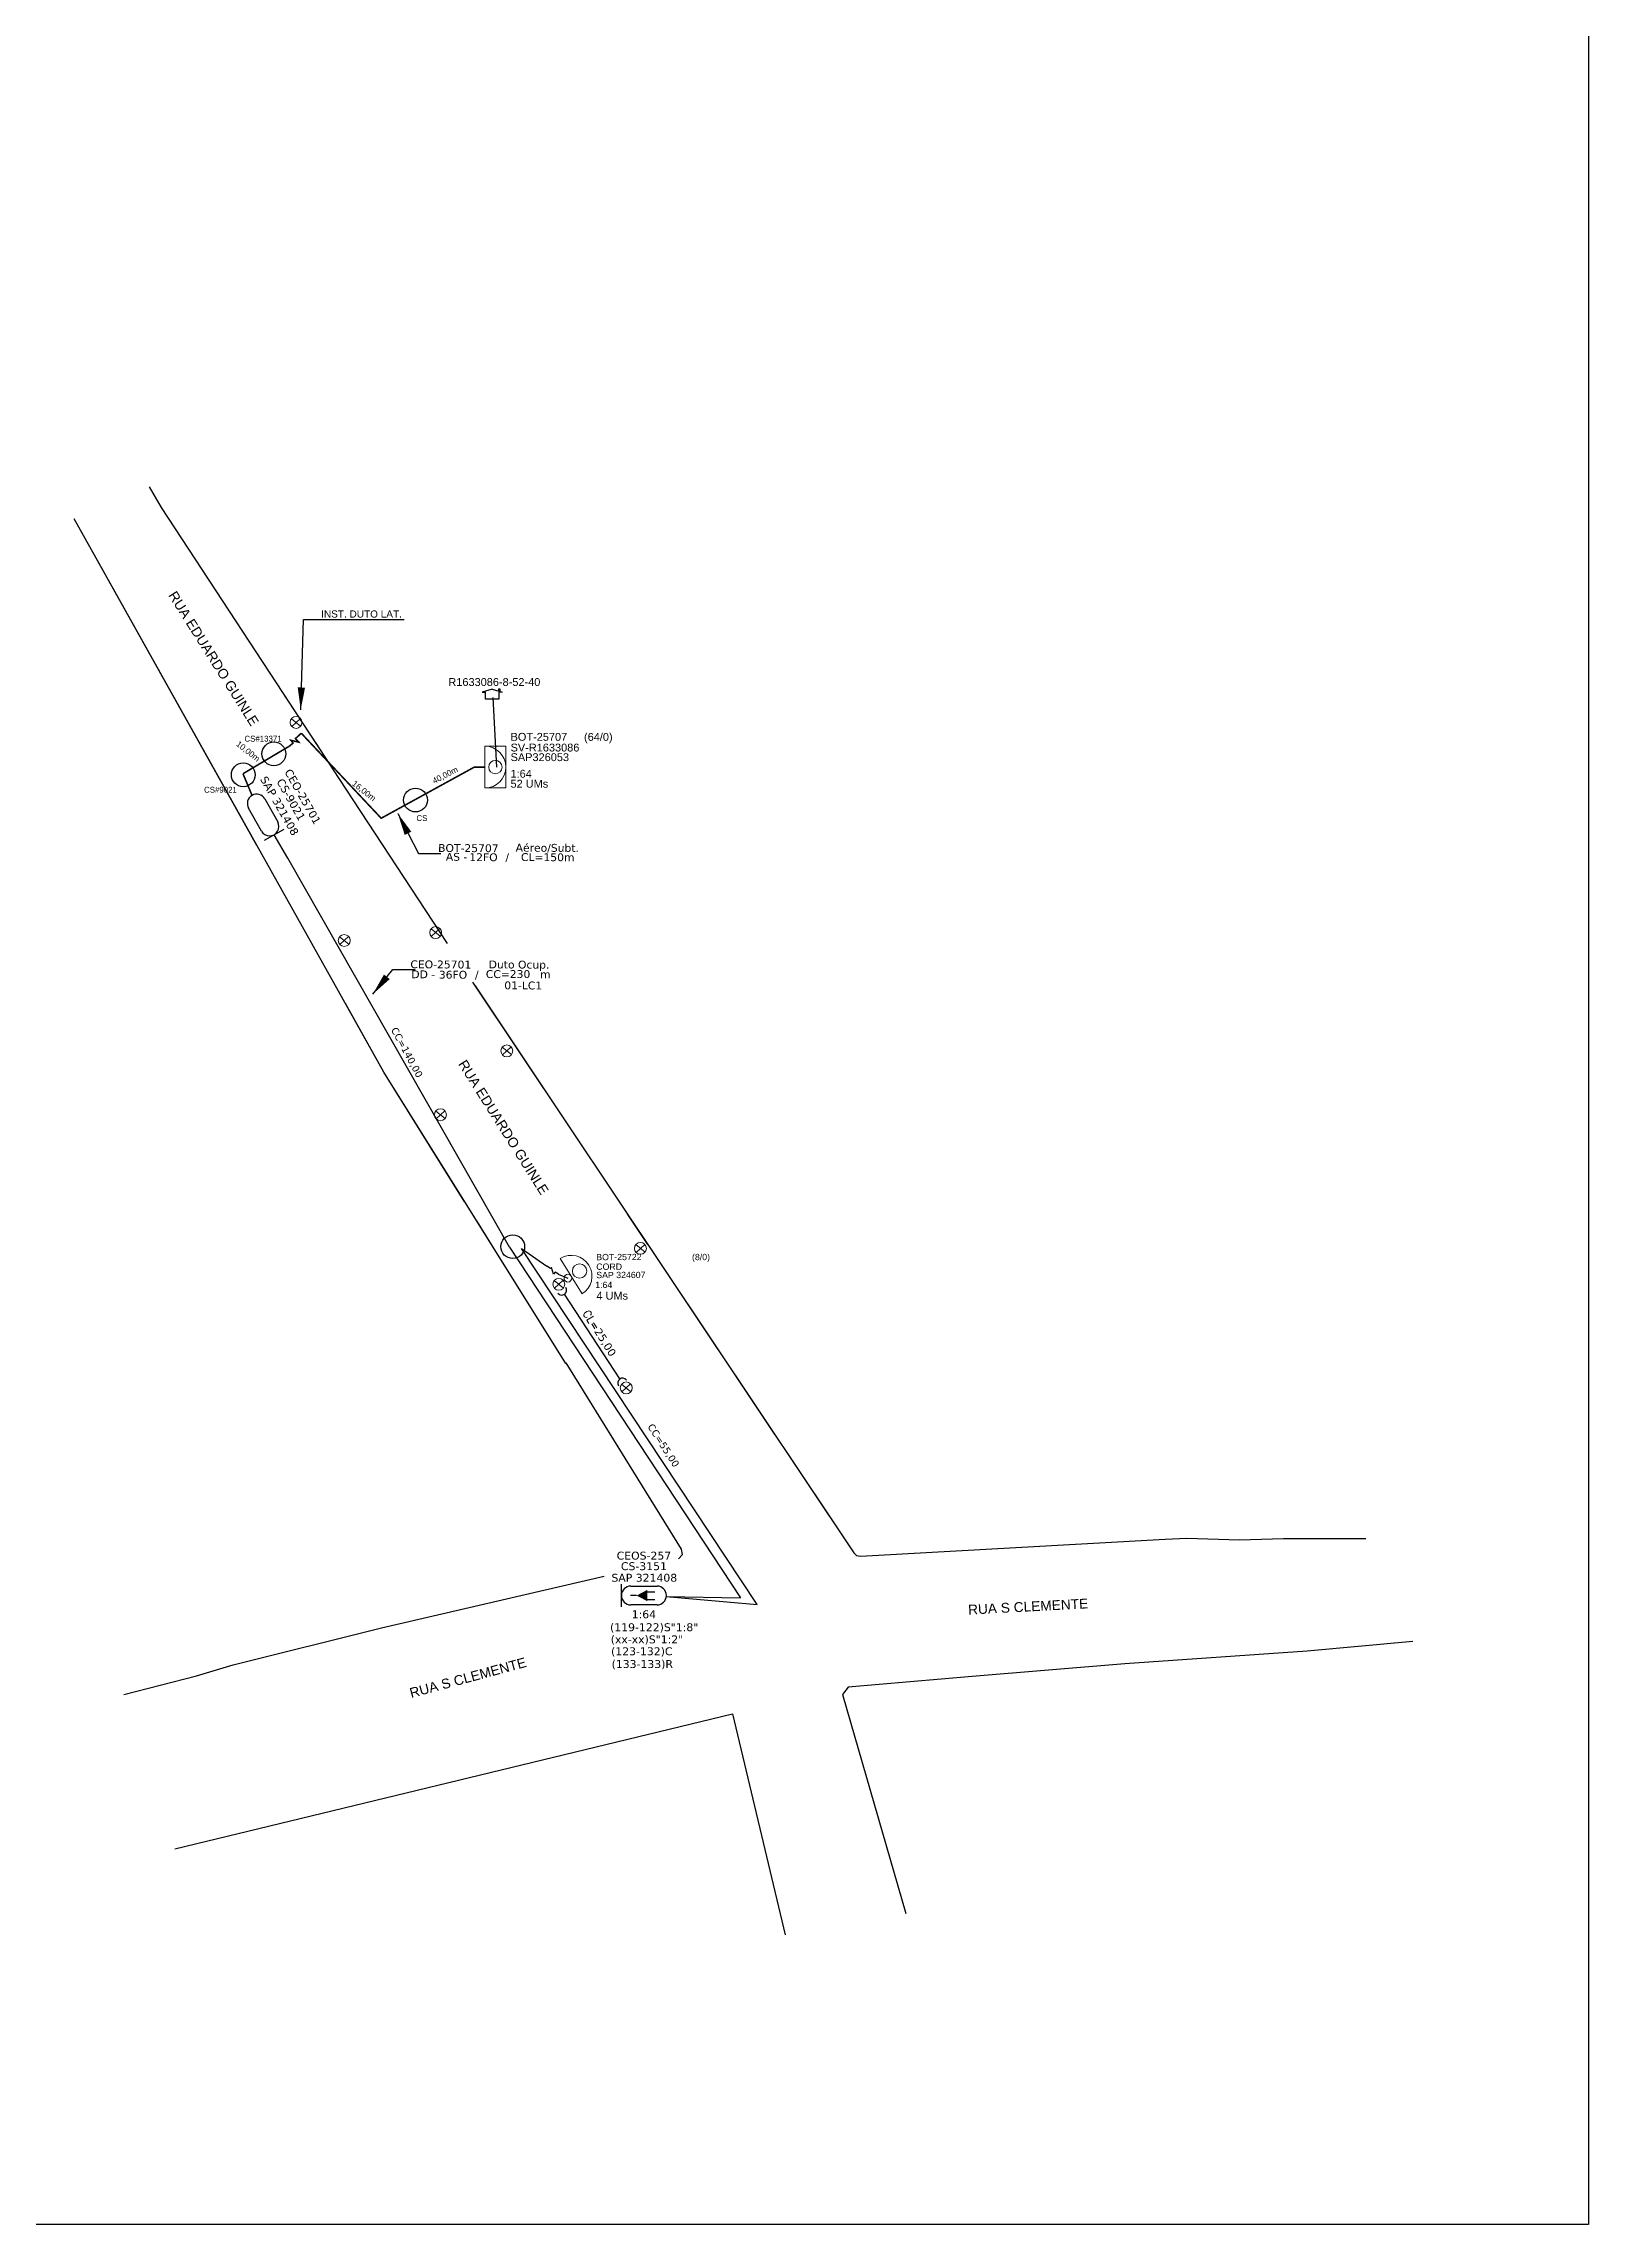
# Model space of a CAD drawing. Extents: x -4 to 837, y 1 to 595.
# Drawn here: x 629.7 to 837.2, y 1.3 to 294.1 of the extents above; entities that cross this region are included whole.
import ezdxf
from ezdxf.enums import TextEntityAlignment as Align

# ---------------------------------------------------------------- set-up
doc = ezdxf.new("R2010")
doc.units = 0
doc.linetypes.add('PHANTOM2', pattern=[1.25, 0.625, -0.125, 0.125, -0.125, 0.125, -0.125])
for name, color, linetype, lineweight in [('10.4-Postes', 1, 'Continuous', 0), ("20.0-LEGENDA DOS CDO'S", 1, 'Continuous', 0), ('20.1-CDO_INTERIOR', 1, 'Continuous', 0), ('20.2-CDO_POSTE', 1, 'Continuous', 5), ('20.6-CORDOALHA_SUPORTE', 7, 'Continuous', 25), ('CORDOALHA_SUPORTE', 7, 'Continuous', 25)]:
    doc.layers.add(name, color=color, linetype=linetype, lineweight=lineweight)
for name, color, linetype in [('20.4-CEOS', 1, 'Continuous'), ('20.5-CEO', 1, 'Continuous'), ('CAP a instalar', 1, 'Continuous'), ('celulas gpon', 7, 'Continuous'), ('label_cabos', 7, 'Continuous'), ('Legenda', 1, 'Continuous'), ('locais', 7, 'Continuous'), ('locais legendas', 7, 'Continuous'), ('QUADRA', 7, 'Continuous'), ('Segmento Logradouro Texto', 7, 'Continuous'), ('Subida Lateral', 5, 'Continuous'), ('surveys', 7, 'Continuous'), ('surveys legendas', 7, 'Continuous')]:
    doc.layers.add(name, color=color, linetype=linetype)
doc.layers.add('DROP DE CLIENTE', color=140, linetype='Continuous', plot=False)
doc.layers.add('EXTRA', color=50, linetype='Continuous', plot=False)
doc.styles.add('ARIAL', font='arial.ttf')
doc.styles.add('DIGICADE', font='arial.ttf')
doc.styles.add('ROMANS', font='romans')
doc.styles.add('siredit', font='verdana.ttf')
doc.linetypes.add('FENCELINE1', pattern='A,0.25,-0.1,[133,ltypeshp.shx,S=0.1,R=0,X=-0.1,Y=0],-0.1,1', length=1.45)
doc.dimstyles.new('CC', dxfattribs={"dimtxt": 0.8, "dimasz": 2, "dimexe": 0.18, "dimexo": 0.0625, "dimgap": 0.09, "dimtad": 0, "dimdec": 0, "dimrnd": 1, "dimzin": 0, "dimdsep": 46, "dimtxsty": 'siredit', "dimblk": 'NONE', "dimcen": 0, "dimse1": 1, "dimse2": 1, "dimsd1": 1, "dimsd2": 1, "dimclrt": 7, "dimadec": 0, "dimazin": 0, "dimtfac": 1, "dimtdec": 0, "dimtofl": 0, "dimtmove": 0, "dimatfit": 3, "dimfxl": 0, "dimtolj": 1, "dimtzin": 0, "dimarcsym": 0})

# ---------------------------------------------------------------- blocks, each defined once
blk = doc.blocks.new('POLE_POLE')
at = {"layer": '10.4-Postes', "color": 1, "linetype": 'PHANTOM2'}
for points in [[(-0.000008, 0.0000105), (0.0000076, -0.0000022)], [(0.0000072, 0.000011), (-0.0000076, -0.0000027)]]:
    blk.add_lwpolyline(points, dxfattribs=at)
at = {"layer": '10.4-Postes', "color": 1}
blk.add_circle((-0.0000002, 0.0000042), 0.0000101, dxfattribs=at)
blk = doc.blocks.new('SURVEY_SURVEY')
for p, q in [((0, 0.0000127), (-0.0000126, 0.000009)), ((-0.0000126, 0.000009), (-0.0000086, 0.000009)), ((-0.0000086, 0), (-0.0000086, 0.000009)), ((0.0000086, 0), (-0.0000086, 0)), ((0, 0.0000127), (0.0000126, 0.000009)), ((0.0000084, 0.0000132), (0.0000098, 0.0000132)), ((0.0000084, 0.0000103), (0.0000084, 0.0000132)), ((0.0000126, 0.000009), (0.0000086, 0.000009)), ((0.0000086, 0.000009), (0.0000086, 0)), ((0.0000098, 0.0000132), (0.0000098, 0.0000099))]:
    blk.add_line(p, q)
blk = doc.blocks.new('CDOE_CT_POST_DESENHO')
at = {"color": 0}
blk.add_line((2.14, 0.39), (-2.11, 0.39), dxfattribs=at)
for centre, radius in [((0.01, 1.4), 0.733), ((0.01, 0), 0.393)]:
    blk.add_circle(centre, radius, dxfattribs=at)
blk.add_arc((0.01, 0.39), 2.12, 0, 180, dxfattribs=at)
blk = doc.blocks.new('CDOI_CT_DRT')
at = {"layer": '20.1-CDO_INTERIOR', "color": 0, "lineweight": 18}
blk.add_lwpolyline([(2.13, -2.13), (2.13, 2.12), (0, 2.12), (0, -2.13)], close=True, dxfattribs=at)
blk.add_circle((1.06, 0), 0.68, dxfattribs=at)
blk.add_arc((0, 0), 2.13, 269.9724, 89.9724, dxfattribs=at)
at = {"layer": "20.0-LEGENDA DOS CDO'S", "color": 0, "style": 'ARIAL'}
for tag, p in [('CDO_N', (2.61, 2.69)), ('SURVEY', (2.61, 1.6)), ('SAP', (2.61, 0.61)), ('1:XX', (2.6, -1.08)), ('UMS', (2.6, -2.09))]:
    blk.add_attdef(tag, p, '', height=0.68, rotation=359.9724, dxfattribs=at)
blk.add_attdef('FIBRAS_UTILIZADAS', text='', height=0.68, rotation=359.9724, dxfattribs=at).set_placement((10.32, 2.69), align=Align.CENTER)
blk = doc.blocks.new('*U87')
at = {"layer": '20.4-CEOS', "color": 7, "style": 'siredit'}
for tag, p in [('FIBRAS_SPLITTER', (0, 0)), ('FIBRAS_TOP_C', (0, -4.13)), ('RESERVA_FINAIS', (0, -5.46))]:
    blk.add_attdef(tag, p, '', height=1.01, dxfattribs=at)
for tag, p, flags in [('ID_ATIVIDADE', (0, -6.77), 3), ('FATOR', (0, -8.09), 1), ('QTDE', (0, -9.4), 1), ('FID', (0, -10.71), 1)]:
    blk.add_attdef(tag, p, '', height=1.01, dxfattribs=dict(at, flags=flags))
blk = doc.blocks.new('*U89')
at = {"layer": '20.4-CEOS', "color": 7, "style": 'siredit'}
blk.add_attdef('FIBRAS_SPLITTER', (0, 0), '', height=1.01, dxfattribs=at)
for tag, p, flags in [('ID_ATIVIDADE', (0, -1.48), 3), ('FATOR', (0, -2.79), 1), ('QTDE', (0, -4.11), 1), ('FID', (0, -5.42), 1)]:
    blk.add_attdef(tag, p, '', height=1.01, dxfattribs=dict(at, flags=flags))
blk = doc.blocks.new('MANHOLE_MS')
at = {"linetype": 'Continuous'}
blk.add_circle((0, 0), 0.0000101, dxfattribs=at)
blk = doc.blocks.new('Inst CORD ALUMINIO 4.8 MM 3F(sem recursos)')
at = {"color": 0, "lineweight": 0, "style": 'ROMANS'}
blk.add_attdef('FID', (-19.18, -2.21), '', height=1, dxfattribs=at)
blk.add_attdef('LANCE', text='', height=1, dxfattribs=at).set_placement((-0.54, -2.21), align=Align.RIGHT)
at = {"color": 0, "lineweight": 0, "style": 'ROMANS', "flags": 3}
for tag, p in [('FATOR', (-5.2, -4.44)), ('ID_ATIVIDADE', (-5.2, -6.67))]:
    blk.add_attdef(tag, p, '', height=1, dxfattribs=at)
at = {"layer": 'label_cabos', "color": 0, "style": 'siredit'}
blk.add_attdef('QTDE', (-0.54, -2.21), '', height=1, rotation=359.69, dxfattribs=at)
blk = doc.blocks.new('LEGENDA DOS CABOS')
at = {"layer": 'EXTRA', "color": 0, "style": 'siredit'}
for tag, p in [('ID', (4.6, 0.97)), ('XX', (9.03, 0.97))]:
    blk.add_attdef(tag, text='', height=0.48, rotation=359.69, dxfattribs=at).set_placement(p, align=Align.MIDDLE_CENTER)
at = {"layer": 'Legenda', "color": 0, "style": 'siredit'}
for tag, p in [('TIPO_CABO', (1.31, 0)), ('CABO', (4.69, -0.05)), ('/', (6.81, -0.05)), ('METROS', (10.03, -0.05))]:
    blk.add_attdef(tag, text='', height=0.8, rotation=359.69, dxfattribs=at).set_placement(p, align=Align.MIDDLE_CENTER)
blk = doc.blocks.new('_None')
blk = doc.blocks.new('Inst CB DT OCUP CFOA-SM-DD-S-36')
at = {"layer": 'label_cabos', "color": 0, "style": 'siredit'}
for tag, flags, p in [('ID_ATIVIDADE', 3, (1.31, 2.67)), ('FATOR', 1, (11.56, 2.55))]:
    blk.add_attdef(tag, text='', height=1, rotation=359.69, dxfattribs=dict(at, flags=flags)).set_placement(p, align=Align.MIDDLE_CENTER)
for tag, p in [('TIPO_CABO', (1.11, 0)), ('DESTINO_CABO', (3.13, 1.26)), ('CABO', (4.69, -0.05)), ('/', (7.71, -0.05)), ('LANCE', (10.41, 0.02)), ('TIPO_CABO', (13.11, 1.24)), ('UND', (16.46, 0)), ('FID', (13.65, -1.41))]:
    blk.add_attdef(tag, text='', height=1, rotation=359.69, dxfattribs=at).set_placement(p, align=Align.MIDDLE_CENTER)
blk.add_attdef('QTDE', (11.93, -0.45), '', height=1, rotation=359.69, dxfattribs=at)
blk = doc.blocks.new('Inst CDOE-8 CAIXA DIST OPT CDOE 48F_8D C_SPL OPTAP')
at = {"layer": "20.0-LEGENDA DOS CDO'S", "color": 0, "style": 'ARIAL'}
for tag, p, height in [('FID', (0.12, 5.25), 0.8), ('SAP', (0.12, 2.96), 0.8), ('CORDOALHA', (0.12, 4.02), 0.8), ('1:XX', (-0.01, 1.7), 0.8), ('UMS', (0.14, 0.22), 1)]:
    blk.add_attdef(tag, p, '', height=height, rotation=0.118, dxfattribs=at)
at = {"layer": "20.0-LEGENDA DOS CDO'S", "color": 0}
for tag, p, style, flags in [('ID_ATIVIDADE', (0.12, 6.47), 'ARIAL', 3), ('FATOR', (7.92, 6.47), 'ARIAL', 1), ('QTDE', (0.23, -0.97), 'DIGICADE', 3)]:
    blk.add_attdef(tag, p, '', height=0.8, rotation=0.118, dxfattribs=dict(at, style=style, flags=flags))
at = {"layer": "20.0-LEGENDA DOS CDO'S", "color": 0, "style": 'ARIAL'}
blk.add_attdef('FIBRAS_UTILIZADAS', text='', height=0.8, rotation=0.118, dxfattribs=at).set_placement((13.48, 5.26), align=Align.CENTER)

msp = doc.modelspace()

# ---------------------------------------------------------------- linework, layer by layer
msp.add_lwpolyline([(-3.83, 595.26), (837.17, 595.26), (837.17, 1.26), (-3.83, 1.26)], close=True)
at = {"color": 4}
msp.add_lwpolyline([(647.31, 51.71), (722.2, 69.8), (729.26, 40.13)], dxfattribs=at)
at = {"layer": '20.4-CEOS', "color": 7}
for p, q in [((708.55, 86.96), (712.07, 86.96)), ((712.07, 84.45), (708.55, 84.45))]:
    msp.add_line(p, q, dxfattribs=at)
for points in [[(707.29, 84.2), (707.29, 87.22)], [(709.33, 85.71), (708.49, 85.71)], [(710.72, 86.21), (711.79, 86.21)], [(710.72, 85.16), (711.79, 85.16)]]:
    msp.add_lwpolyline(points, dxfattribs=at)
msp.add_lwpolyline([(709.33, 85.71, 0, 1.55, 0), (710.79, 85.71, 1.55, 1.55, 0)], format="xyseb", dxfattribs=at)
for centre, start, end in [((708.55, 85.71), 90, 270), ((712.07, 85.71), 270, 90)]:
    msp.add_arc(centre, 1.26, start, end, dxfattribs=at)
at = {"layer": '20.5-CEO', "color": 5}
for p, q in [((658.94, 188.36), (657.2, 191.44)), ((659.39, 192.68), (661.13, 189.6))]:
    msp.add_line(p, q, dxfattribs=at)
msp.add_lwpolyline([(659.33, 187.13), (661.98, 188.63)], dxfattribs=at)
for centre, start, end in [((658.3, 192.06), 29.4594, 209.4594), ((660.03, 188.98), 209.4594, 29.4594)]:
    msp.add_arc(centre, 1.26, start, end, dxfattribs=at)
at = {"layer": 'CAP a instalar', "color": 7, "ltscale": 50}
for p, q in [((662.5, 184.73), (660.65, 187.88)), ((692.25, 132.5), (662.5, 184.73)), ((692.25, 132.5), (723.27, 85.41)), ((713.32, 85.58), (723.27, 85.41))]:
    msp.add_line(p, q, dxfattribs=at)
at = {"layer": 'CAP a instalar', "color": 10, "ltscale": 50}
msp.add_line((692.25, 132.5), (692.25, 132.5), dxfattribs=at)
at = {"layer": 'CAP a instalar', "color": 7, "linetype": 'FENCELINE1', "ltscale": 50}
for p, q in [((725.5, 84.5), (693.86, 132.3)), ((693.86, 132.3), (697.29, 129.93)), ((698.78, 128.88), (700.1, 128.33)), ((713.32, 85.58), (725.5, 84.5))]:
    msp.add_line(p, q, dxfattribs=at)
at = {"layer": 'CAP a instalar', "color": 1, "ltscale": 50, "const_width": 0.211}
for points in [[(656.46, 196.07), (662.73, 199.8)], [(664.29, 201.51), (675.02, 190.09), (687.53, 196.96), (688.97, 196.96)]]:
    msp.add_lwpolyline(points, dxfattribs=at)
at = {"layer": 'CAP a instalar', "color": 10, "ltscale": 50, "const_width": 0.211}
msp.add_lwpolyline([(657.68, 193.15), (656.46, 196.07), (656.46, 196.07)], dxfattribs=at)
at = {"layer": 'CORDOALHA_SUPORTE'}
msp.add_line((707.08, 114.79), (699.66, 126.17), dxfattribs=at)
for centre, start, end in [((699.29, 126.7), 215.8062, 35.8062), ((707.43, 114.26), 35.8062, 215.8062)]:
    msp.add_arc(centre, 0.643, start, end, dxfattribs=at)
at = {"layer": 'DROP DE CLIENTE'}
msp.add_lwpolyline([(690.02, 206.32), (690.5, 196.94)], dxfattribs=at)
at = {"layer": 'label_cabos', "color": 2}
msp.add_lwpolyline([(667.59, 216.79), (678.1, 216.79)], dxfattribs=at)
at = {"layer": 'locais', "color": 5, "linetype": 'Continuous'}
for centre in [(660.61, 198.74), (656.5, 195.93), (679.63, 192.54)]:
    msp.add_circle(centre, 1.6, dxfattribs=at)
at = {"layer": 'QUADRA', "color": 4}
for points in [[(643.85, 234.58), (645.45, 231.84), (666.38, 199.94)], [(675.36, 156), (633.77, 230.3)], [(658.32, 186.43), (633.77, 230.3)], [(669.35, 195.43), (683.88, 173.27)], [(687.29, 168.08), (738.49, 91.43)], [(687.63, 167.57), (698.1, 151.89)], [(686.18, 138.68), (675.36, 156), (670.21, 165.2)], [(699.8, 116.89), (675.36, 156)], [(712.7, 130.04), (727.9, 107.28)], [(714.94, 90.62), (715.48, 91.21), (715.38, 91.95), (699.86, 116.96)], [(733.2, 99.35), (738.49, 91.43), (738.88, 91.1), (739.41, 91), (740.21, 91.05)], [(739.41, 91), (780.34, 93.28), (783.23, 93.43), (790.29, 93.18), (796.23, 93.38), (807.26, 93.39)], [(640.46, 72.4), (650.21, 74.93), (655.14, 76.4), (675.08, 81.38), (704.98, 88.31)], [(813.59, 79.53), (799.38, 78.24), (774.92, 76.53), (754.42, 74.85), (737.76, 73.4), (736.97, 72.41), (745.47, 43)], [(813.59, 79.53), (799.38, 78.24), (774.92, 76.53), (754.42, 74.85), (737.76, 73.4), (736.97, 72.41), (745.47, 43)]]:
    msp.add_lwpolyline(points, dxfattribs=at)
at = {"layer": 'QUADRA'}
for points in [[(661.49, 207.4), (666.38, 199.94)], [(666.16, 200.29), (669.35, 195.43)], [(689.82, 132.86), (687.85, 136.01)], [(708.12, 136.9), (710.81, 132.87)]]:
    msp.add_lwpolyline(points, dxfattribs=at)
at = {"layer": 'Subida Lateral', "color": 5}
for p, q in [((697.75, 129.61), (697.29, 129.93)), ((697.91, 129.77), (697.75, 129.61)), ((698.16, 128.85), (697.91, 129.77)), ((698.41, 129.15), (698.16, 128.85)), ((698.82, 128.86), (698.41, 129.15))]:
    msp.add_line(p, q, dxfattribs=at)
at = {"layer": 'Subida Lateral', "color": 5, "const_width": 0.211}
msp.add_lwpolyline([(664.29, 201.51), (663.5, 200.79), (663.95, 200.31), (662.89, 200.56), (663.19, 200.2), (662.73, 199.8)], dxfattribs=at)

# ---------------------------------------------------------------- block references
at = {"color": 0, "lineweight": 0}
ref = msp.add_blockref('Inst CB DT OCUP CFOA-SM-DD-S-36', (679.73, 169.13), dxfattribs=dict(at, xscale=1.05314544252372, yscale=1.05314544252372, zscale=1.05314544252372))
ref.add_attrib('DESTINO_CABO', 'CEO-25701', dxfattribs={"layer": 'label_cabos', "color": 0, "height": 1.053, "rotation": 359.69, "style": 'siredit'}).set_placement((683.03, 170.46), align=Align.MIDDLE_CENTER)
ref.add_attrib('TIPO_CABO', 'Duto Ocup.', dxfattribs={"layer": 'label_cabos', "color": 0, "height": 1.053, "rotation": 359.69, "style": 'siredit'}).set_placement((693.54, 170.44), align=Align.MIDDLE_CENTER)
ref.add_attrib('/', '/', dxfattribs={"layer": 'label_cabos', "color": 0, "height": 1.05, "rotation": 359.69, "style": 'siredit'}).set_placement((687.86, 169.08), align=Align.MIDDLE_CENTER)
ref.add_attrib('FID', '01-LC1', dxfattribs={"layer": 'label_cabos', "color": 0, "height": 1.053, "rotation": 359.69, "style": 'siredit'}).set_placement((694.1, 167.64), align=Align.MIDDLE_CENTER)
ref.add_attrib('LANCE', 'CC=', dxfattribs={"layer": 'label_cabos', "color": 0, "height": 1.053, "rotation": 359.69, "style": 'siredit'}).set_placement((690.69, 169.16), align=Align.MIDDLE_CENTER)
ref.add_attrib('UND', 'm', dxfattribs={"layer": 'label_cabos', "color": 0, "height": 1.05, "rotation": 359.69, "style": 'siredit'}).set_placement((697.07, 169.13), align=Align.MIDDLE_CENTER)
ref.add_attrib('CABO', '36FO', dxfattribs={"layer": 'label_cabos', "color": 0, "height": 1.053, "rotation": 359.69, "style": 'siredit'}).set_placement((684.67, 169.08), align=Align.MIDDLE_CENTER)
ref.add_attrib('TIPO_CABO', 'DD - ', dxfattribs={"layer": 'label_cabos', "color": 0, "height": 1.053, "rotation": 359.69, "style": 'siredit'}).set_placement((680.9, 169.13), align=Align.MIDDLE_CENTER)
ref.add_attrib('QTDE', '230', (692.29, 168.65), dxfattribs={"layer": 'label_cabos', "color": 0, "height": 1.053, "rotation": 359.69, "style": 'siredit'})
ref = msp.add_blockref('Inst CORD ALUMINIO 4.8 MM 3F(sem recursos)', (705.85, 121.96), dxfattribs=dict(at, xscale=1.053145442609854, yscale=1.053145442609854, zscale=1.05314544252372, rotation=302.4090204631635))
ref.add_attrib('QTDE', '25,00', (703.58, 121.19), dxfattribs={"layer": '20.6-CORDOALHA_SUPORTE', "color": 0, "height": 1.053, "rotation": 302.099, "style": 'siredit'})
ref.add_attrib('LANCE', 'CL=', dxfattribs={"layer": '20.6-CORDOALHA_SUPORTE', "color": 0, "lineweight": 0, "height": 1.053, "rotation": 302.409, "style": 'ROMANS'}).set_placement((703.58, 121.19), align=Align.RIGHT)
at = {"layer": "20.0-LEGENDA DOS CDO'S", "lineweight": 0}
ref = msp.add_blockref('Inst CDOE-8 CAIXA DIST OPT CDOE 48F_8D C_SPL OPTAP', (703.78, 125.21), dxfattribs=dict(at, xscale=1.05314544252372, yscale=1.05314544252372, zscale=1.05314544252372))
ref.add_attrib('FID', 'BOT-25722', (703.91, 130.74), dxfattribs={"color": 7, "height": 0.843, "rotation": 0.118, "style": 'ARIAL'})
ref.add_attrib('CORDOALHA', 'CORD', (703.91, 129.45), dxfattribs={"color": 7, "height": 0.843, "rotation": 0.118, "style": 'ARIAL'})
ref.add_attrib('SAP', 'SAP 324607', (703.91, 128.33), dxfattribs={"color": 7, "height": 0.843, "rotation": 0.118, "style": 'ARIAL'})
ref.add_attrib('1:XX', '1:64', (703.77, 127), dxfattribs={"color": 7, "height": 0.843, "rotation": 0.118, "style": 'ARIAL'})
ref.add_attrib('UMS', '4 UMs', (703.93, 125.44), dxfattribs={"color": 7, "height": 1.053, "rotation": 0.118, "style": 'ARIAL'})
ref.add_attrib('FIBRAS_UTILIZADAS', '(8/0)', dxfattribs={"color": 7, "height": 0.843, "rotation": 0.118, "style": 'ARIAL'}).set_placement((717.98, 130.75), align=Align.CENTER)
at = {"layer": '20.1-CDO_INTERIOR', "color": 1}
ref = msp.add_blockref('CDOI_CT_DRT', (688.96, 196.96), dxfattribs=dict(at, xscale=1.31643180315465, yscale=1.31643180315465, zscale=1.31643180315465))
ref.add_attrib('CDO_N', 'BOT-25707', (692.4, 200.5), dxfattribs={"layer": "20.0-LEGENDA DOS CDO'S", "color": 1, "height": 1.053, "rotation": 359.9724, "style": 'ARIAL'})
ref.add_attrib('FIBRAS_UTILIZADAS', '        (64/0)', dxfattribs={"layer": "20.0-LEGENDA DOS CDO'S", "height": 1.0531, "rotation": 359.9724, "style": 'ARIAL'}).set_placement((702.55, 200.49), align=Align.CENTER)
ref.add_attrib('SURVEY', 'SV-R1633086', (692.4, 199.06), dxfattribs={"layer": "20.0-LEGENDA DOS CDO'S", "color": 1, "height": 1.0531, "rotation": 359.9724, "style": 'ARIAL'})
ref.add_attrib('SAP', 'SAP326053', (692.4, 197.77), dxfattribs={"layer": "20.0-LEGENDA DOS CDO'S", "height": 1.053, "rotation": 359.9724, "style": 'ARIAL'})
ref.add_attrib('1:XX', '1:64', (692.39, 195.54), dxfattribs={"layer": "20.0-LEGENDA DOS CDO'S", "color": 1, "height": 1.053, "rotation": 359.9724, "style": 'ARIAL'})
ref.add_attrib('UMS', '52 UMs', (692.39, 194.2), dxfattribs={"layer": "20.0-LEGENDA DOS CDO'S", "height": 1.053, "rotation": 359.9724, "style": 'ARIAL'})
at = {"layer": '20.2-CDO_POSTE', "color": 7, "xscale": -1.316431803056724, "yscale": -1.316431803257029, "zscale": -1.31643180315465, "rotation": 121.4551548298932}
msp.add_blockref('CDOE_CT_POST_DESENHO', (700.09, 128.34), dxfattribs=at)
at = {"layer": '20.4-CEOS', "color": 0, "lineweight": 0}
ref = msp.add_blockref('*U87', (705.76, 80.92), dxfattribs=dict(at, xscale=1.05314544252372, yscale=1.05314544252372, zscale=1.05314544252372))
ref.add_attrib('FIBRAS_SPLITTER', '(119-122)S"1:8"', (705.76, 80.92), dxfattribs={"color": 7, "height": 1.0633, "style": 'siredit'})
ref.add_attrib('FIBRAS_TOP_C', '(123-132)C', (705.9, 77.69), dxfattribs={"color": 7, "height": 1.063, "style": 'siredit'})
ref.add_attrib('RESERVA_FINAIS', '(133-133)R', (705.97, 75.98), dxfattribs={"color": 7, "height": 1.063, "style": 'siredit'})
at = {"layer": '20.4-CEOS', "color": 0, "lineweight": 0, "xscale": 1.05314544252372, "yscale": 1.05314544252372, "zscale": 1.05314544252372}
msp.add_blockref('*U89', (705.85, 79.29), dxfattribs=at).add_auto_attribs({'FIBRAS_SPLITTER': '(xx-xx)S"1:2"'})
at = {"layer": 'label_cabos', "color": 0, "lineweight": 0}
ref = msp.add_blockref('LEGENDA DOS CABOS', (682.27, 184.36), dxfattribs=dict(at, xscale=1.05314544252372, yscale=1.05314544252372, zscale=1.05314544252372))
ref.add_attrib('ID', 'BOT-25707', dxfattribs={"color": 0, "height": 1.053, "rotation": 359.69, "style": 'siredit'}).set_placement((686.73, 186.08), align=Align.MIDDLE_CENTER)
ref.add_attrib('CABO', '12FO', dxfattribs={"color": 0, "height": 1.053, "rotation": 359.69, "style": 'siredit'}).set_placement((688.76, 184.86), align=Align.MIDDLE_CENTER)
ref.add_attrib('METROS', 'CL=150m', dxfattribs={"color": 0, "height": 1.053, "rotation": 359.69, "style": 'siredit'}).set_placement((697.39, 184.86), align=Align.MIDDLE_CENTER)
ref.add_attrib('XX', 'Aéreo/Subt.', dxfattribs={"color": 0, "height": 1.0531, "rotation": 359.69, "style": 'siredit'}).set_placement((697.33, 186.12), align=Align.MIDDLE_CENTER)
ref.add_attrib('/', '/', dxfattribs={"color": 0, "height": 1.05, "rotation": 359.69, "style": 'siredit'}).set_placement((691.95, 184.86), align=Align.MIDDLE_CENTER)
ref.add_attrib('TIPO_CABO', 'AS -', dxfattribs={"color": 0, "height": 1.053, "rotation": 359.69, "style": 'siredit'}).set_placement((685.15, 184.91), align=Align.MIDDLE_CENTER)
at = {"layer": 'locais', "color": 10, "xscale": 78985.90818927903, "yscale": 78985.90818927903, "zscale": 78985.90818927903}
for p in [(663.6, 202.63), (670.07, 173.34), (682.35, 174.41), (691.91, 158.52), (683, 149.94), (709.86, 132), (698.9, 127.18), (707.95, 113.26)]:
    msp.add_blockref('POLE_POLE', p, dxfattribs=at)
at = {"layer": 'locais', "color": 30, "xscale": 157971.8163785581, "yscale": 157971.8163785581, "zscale": 157971.8163785581}
msp.add_blockref('MANHOLE_MS', (692.69, 132.56), dxfattribs=at)
at = {"layer": 'surveys', "color": 255, "xscale": 105314.544252372, "yscale": 105314.544252372, "zscale": 105314.544252372}
msp.add_blockref('SURVEY_SURVEY', (689.93, 206.08), dxfattribs=at)

# ---------------------------------------------------------------- texts
at = {"layer": '20.4-CEOS', "color": 5, "style": 'siredit'}
msp.add_text('CEO-25701', height=1.063, rotation=299.4594, dxfattribs=at).set_placement((664.95, 193.26), align=Align.TOP_CENTER)
at = {"layer": '20.4-CEOS', "color": 7, "style": 'siredit'}
for s, p in [('CEOS-257', (710.31, 91.6)), ('SAP 321408', (710.36, 88.63)), ('CS-3151', (710.31, 90.18)), ('1:64', (710.31, 83.72))]:
    msp.add_text(s, height=1.063, dxfattribs=at).set_placement(p, align=Align.TOP_CENTER)
at = {"layer": '20.5-CEO', "color": 5, "style": 'siredit'}
for s, p in [('SAP 321408', (661.83, 192.02)), ('CS-9021', (663.38, 192.86))]:
    msp.add_text(s, height=1.068, rotation=299.4594, dxfattribs=at).set_placement(p, align=Align.TOP_CENTER)
at = {"layer": 'celulas gpon', "style": 'siredit'}
for s, rotation, p in [('CC=140,00', 298.3961, (676.3, 161.7)), ('CC=55,00', 302.8245, (710.75, 108.4))]:
    msp.add_text(s, height=0.948, rotation=rotation, dxfattribs=at).set_placement(p)
at = {"layer": 'locais legendas', "color": 7, "style": 'ARIAL'}
for s, rotation, p in [('10,00m', 321.6226, (655.46, 199.92)), ('40,00m', 27.5973, (682.16, 194.69)), ('16,00m', 321.6226, (671.03, 194.6))]:
    msp.add_text(s, height=0.79, rotation=rotation, dxfattribs=at).set_placement(p)
at = {"layer": 'locais legendas', "color": 5}
for s, p in [('CS#13371', (656.66, 200.38)), ('CS#9021', (651.23, 193.52)), ('CS', (679.76, 189.72))]:
    msp.add_text(s, height=0.79, dxfattribs=at).set_placement(p)
at = {"layer": 'Segmento Logradouro Texto', "color": 5, "linetype": 'Continuous', "char_height": 1.3164, "attachment_point": 1, "style": 'DIGICADE'}
for s, insert, width, rotation in [('\\o\\l\\fArial|b0|i0|c0|p34;\\T1.0000000000;\\W1.0000000000;RUA EDUARDO GUINLE', (647.49, 220.75), 32.2411, 302.2401), ('\\o\\l\\fArial|b0|i0|c0|p34;\\T1.0000000000;\\W1.0000000000;RUA EDUARDO GUINLE', (686.43, 157.8), 32.2411, 302.2401), ('\\o\\l\\fArial|b0|i0|c0|p34;\\T1.0000000000;\\W1.0000000000;RUA S CLEMENTE', (753.82, 84.46), 23.7929, 3.0115), ('\\o\\l\\fArial|b0|i0|c0|p34;\\T1.0000000000;\\W1.0000000000;RUA S CLEMENTE', (678.71, 73.22), 23.7929, 15.1062)]:
    msp.add_mtext(s, dxfattribs=dict(at, insert=insert, width=width, rotation=rotation))
at = {"layer": 'surveys legendas', "color": 2, "style": 'ARIAL'}
msp.add_text('INST. DUTO LAT.', height=0.9634, dxfattribs=at).set_placement((666.96, 217.04))
at = {"layer": 'surveys legendas', "color": 0, "style": 'ARIAL'}
msp.add_text('R1633086-8-52-40', height=1.0531, dxfattribs=at).set_placement((684.05, 207.86))

# ---------------------------------------------------------------- leaders
at = {"layer": 'label_cabos', "color": 2}
msp.add_leader([(664.21, 204.65), (664.59, 216.79), (667.59, 216.79)], dimstyle='CC', override={"dimasz": 3}, dxfattribs=at)
at = {"layer": 'label_cabos'}
for points in [[(677.25, 190.74), (680.03, 185.34), (683.03, 185.35)], [(673.89, 166.47), (676.58, 169.78), (679.58, 169.79)]]:
    msp.add_leader(points, dimstyle='CC', override={"dimasz": 3, "dimgap": 0.09, "dimtad": 0}, dxfattribs=at)

doc.saveas('drawing.dxf')
